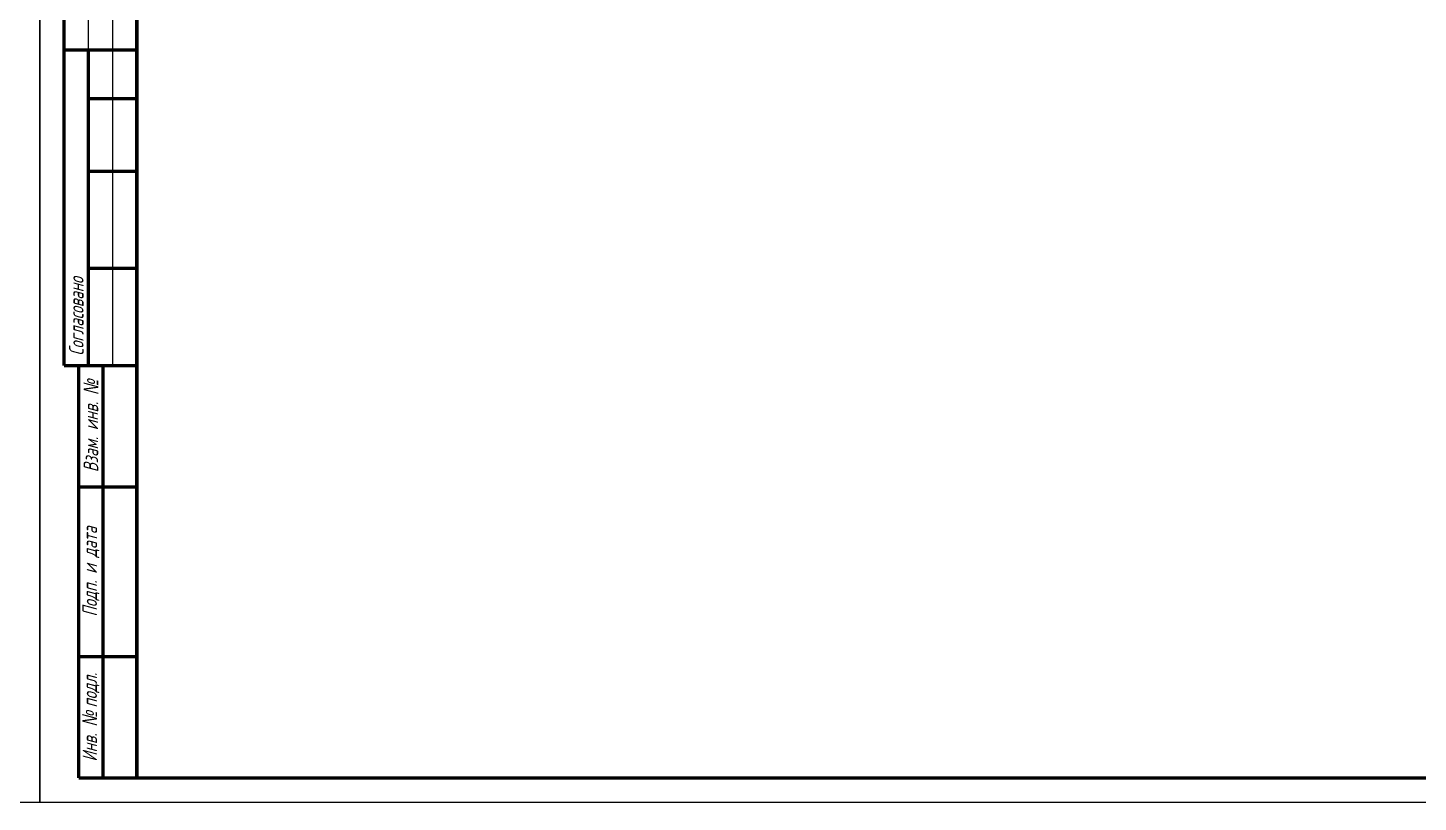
# Model space of a CAD drawing. Header units: millimetres. Extents: x -10490 to 5162, y -5053 to 76.
# Drawn here: x -4848.5 to -4562, y -814.1 to -654.6 of the extents above; entities that cross this region are included whole.
import ezdxf

# ---------------------------------------------------------------- set-up
doc = ezdxf.new("R2010")
doc.units = ezdxf.units.MM
for name, color, linetype, lineweight in [('Рамка толстая', 7, 'Continuous', 60), ('Рамка тонкая', 5, 'Continuous', 25), ('Штампы', 252, 'Continuous', 25)]:
    doc.layers.add(name, color=color, linetype=linetype, lineweight=lineweight)
doc.styles.add('SIMPLEX', font='simplex.shx', dxfattribs={"width": 0.7, "oblique": 15})

# ---------------------------------------------------------------- blocks, each defined once
blk = doc.blocks.new('A$C0CDB385D')
at = {"layer": 'Рамка толстая'}
for p, q in [((20, 415), (20, 5)), ((20, 5), (589, 5))]:
    blk.add_line(p, q, dxfattribs=at)
at = {"layer": 'Рамка тонкая'}
for p, q in [((0, 420), (0, 0)), ((594, 0), (594, 420)), ((0, 0), (594, 0))]:
    blk.add_line(p, q, dxfattribs=at)

msp = doc.modelspace()

# ---------------------------------------------------------------- linework, layer by layer
at = {"layer": 'Штампы', "lineweight": 60}
for p, q in [((-4841.04361, -724.14683), (-4841.04361, -594.14683)), ((-4826.04361, -724.14683), (-4826.04361, -594.14683)), ((-4841.04361, -659.14683), (-4826.04361, -659.14683)), ((-4836.04361, -724.14683), (-4836.04361, -659.14683)), ((-4836.04361, -669.14683), (-4826.04361, -669.14683)), ((-4836.04361, -684.14683), (-4826.04361, -684.14683)), ((-4836.04361, -704.14683), (-4826.04361, -704.14683)), ((-4841.04361, -724.14683), (-4826.04361, -724.14683)), ((-4838.04361, -809.14683), (-4838.04361, -724.14683)), ((-4838.04361, -724.14683), (-4826.04361, -724.14683)), ((-4833.04361, -809.14683), (-4833.04361, -724.14683)), ((-4826.04361, -809.14683), (-4826.04361, -724.14683)), ((-4838.04361, -749.14683), (-4826.04361, -749.14683)), ((-4838.04361, -784.14683), (-4826.04361, -784.14683)), ((-4838.04361, -809.14683), (-4826.04361, -809.14683))]:
    msp.add_line(p, q, dxfattribs=at)
at = {"layer": 'Штампы', "color": 5, "lineweight": 25}
for p, q in [((-4836.04361, -659.14683), (-4836.04361, -594.14683)), ((-4831.04361, -724.14683), (-4831.04361, -594.14683))]:
    msp.add_line(p, q, dxfattribs=at)

# ---------------------------------------------------------------- block references
for p in [(-5440.0436, -814.14684), (-4846.0436, -814.14684)]:
    msp.add_blockref('A$C0CDB385D', p)

# ---------------------------------------------------------------- texts
at = {"layer": 'Штампы', "color": 2, "char_height": 3, "rotation": 90, "style": 'SIMPLEX'}
for s, insert, width, attachment_point in [('Согласовано', (-4838.54361, -722.14683), 61, 4), ('Взам. инв. {\\fArial|b0|i0|c204|p34;№}', (-4835.54361, -736.64683), 25, 5), ('Подп. и дата', (-4835.54361, -766.64683), 35, 5), ('Инв. {\\fArial|b0|i0|c204|p34;№ }подл.', (-4835.54361, -796.64683), 25, 5)]:
    msp.add_mtext(s, dxfattribs=dict(at, insert=insert, width=width, attachment_point=attachment_point))

doc.saveas('drawing.dxf')
